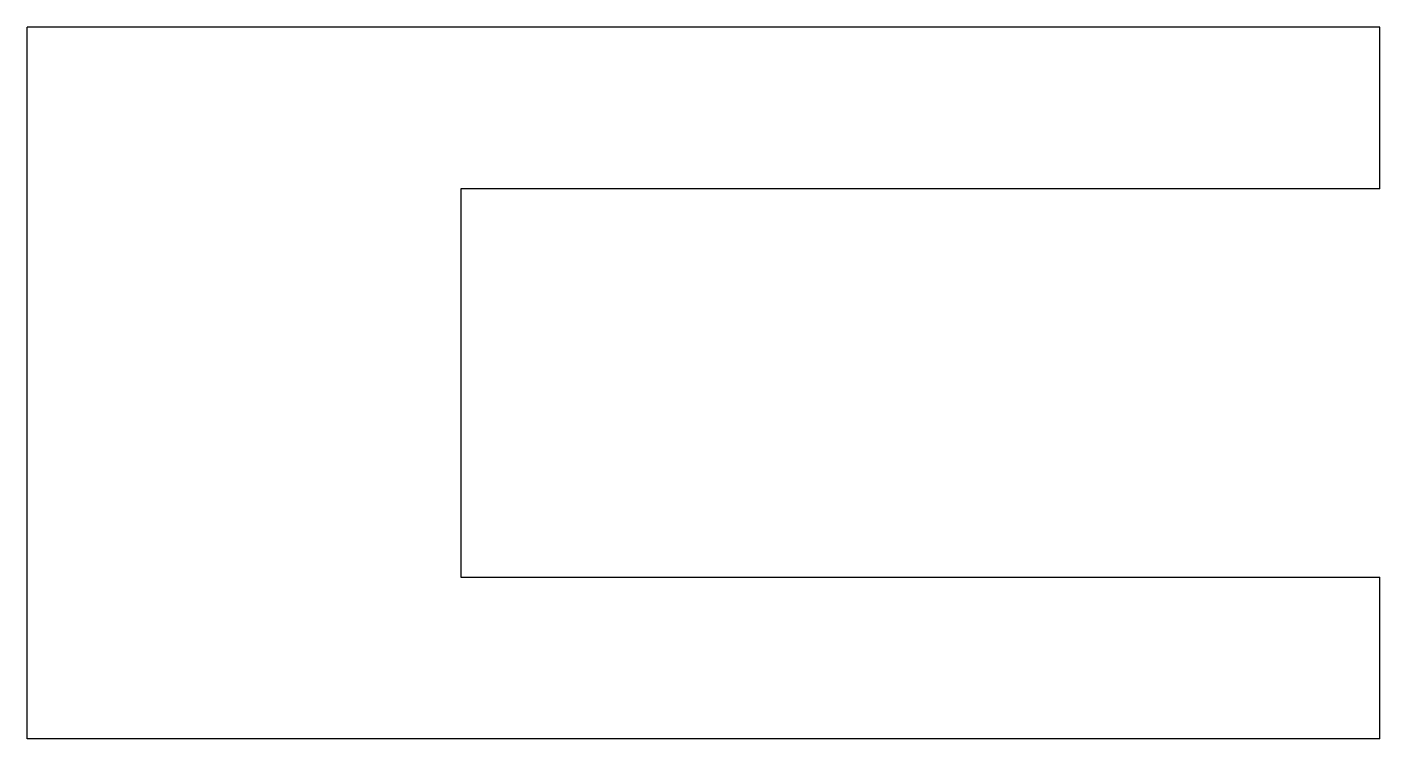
# Model space of a CAD drawing. Header units: metres. Extents: x -33.4 to 8.4, y -22 to 0.
import ezdxf

# ---------------------------------------------------------------- set-up
doc = ezdxf.new("R2010")
doc.units = ezdxf.units.M

msp = doc.modelspace()

# ---------------------------------------------------------------- linework, layer by layer
for points in [[(8.4, 0), (7.564, 0), (6.728, 0), (5.892, 0), (5.056, 0), (4.22, 0), (3.384, 0), (2.548, 0), (1.712, 0), (0.876, 0), (0.04, 0), (-0.796, 0), (-1.632, 0), (-2.468, 0), (-3.304, 0), (-4.14, 0), (-4.976, 0), (-5.812, 0), (-6.648, 0), (-7.484, 0), (-8.32, 0), (-9.156, 0), (-9.992, 0), (-10.828, 0), (-11.664, 0), (-12.5, 0), (-13.336, 0), (-14.172, 0), (-15.008, 0), (-15.844, 0), (-16.68, 0), (-17.516, 0), (-18.352, 0), (-19.188, 0), (-20.024, 0), (-20.86, 0), (-21.696, 0), (-22.532, 0), (-23.368, 0), (-24.204, 0), (-25.04, 0), (-25.876, 0), (-26.712, 0), (-27.548, 0), (-28.384, 0), (-29.22, 0), (-30.056, 0), (-30.892, 0), (-31.728, 0), (-32.564, 0), (-33.4, 0)], [(-33.4, -22), (-33.4, -21.56), (-33.4, -21.12), (-33.4, -20.68), (-33.4, -20.24), (-33.4, -19.8), (-33.4, -19.36), (-33.4, -18.92), (-33.4, -18.48), (-33.4, -18.04), (-33.4, -17.6), (-33.4, -17.16), (-33.4, -16.72), (-33.4, -16.28), (-33.4, -15.84), (-33.4, -15.4), (-33.4, -14.96), (-33.4, -14.52), (-33.4, -14.08), (-33.4, -13.64), (-33.4, -13.2), (-33.4, -12.76), (-33.4, -12.32), (-33.4, -11.88), (-33.4, -11.44), (-33.4, -11), (-33.4, -10.56), (-33.4, -10.12), (-33.4, -9.68), (-33.4, -9.24), (-33.4, -8.8), (-33.4, -8.36), (-33.4, -7.92), (-33.4, -7.48), (-33.4, -7.04), (-33.4, -6.6), (-33.4, -6.16), (-33.4, -5.72), (-33.4, -5.28), (-33.4, -4.84), (-33.4, -4.4), (-33.4, -3.96), (-33.4, -3.52), (-33.4, -3.08), (-33.4, -2.64), (-33.4, -2.2), (-33.4, -1.76), (-33.4, -1.32), (-33.4, -0.88), (-33.4, -0.44), (-33.4, 0)], [(8.4, -5), (8.4, -4.9), (8.4, -4.8), (8.4, -4.7), (8.4, -4.6), (8.4, -4.5), (8.4, -4.4), (8.4, -4.3), (8.4, -4.2), (8.4, -4.1), (8.4, -4), (8.4, -3.9), (8.4, -3.8), (8.4, -3.7), (8.4, -3.6), (8.4, -3.5), (8.4, -3.4), (8.4, -3.3), (8.4, -3.2), (8.4, -3.1), (8.4, -3), (8.4, -2.9), (8.4, -2.8), (8.4, -2.7), (8.4, -2.6), (8.4, -2.5), (8.4, -2.4), (8.4, -2.3), (8.4, -2.2), (8.4, -2.1), (8.4, -2), (8.4, -1.9), (8.4, -1.8), (8.4, -1.7), (8.4, -1.6), (8.4, -1.5), (8.4, -1.4), (8.4, -1.3), (8.4, -1.2), (8.4, -1.1), (8.4, -1), (8.4, -0.9), (8.4, -0.8), (8.4, -0.7), (8.4, -0.6), (8.4, -0.5), (8.4, -0.4), (8.4, -0.3), (8.4, -0.2), (8.4, -0.1), (8.4, 0)], [(8.4, -5), (7.832, -5), (7.264, -5), (6.696, -5), (6.128, -5), (5.56, -5), (4.992, -5), (4.424, -5), (3.856, -5), (3.288, -5), (2.72, -5), (2.152, -5), (1.584, -5), (1.016, -5), (0.448, -5), (-0.12, -5), (-0.688, -5), (-1.256, -5), (-1.824, -5), (-2.392, -5), (-2.96, -5), (-3.528, -5), (-4.096, -5), (-4.664, -5), (-5.232, -5), (-5.8, -5), (-6.368, -5), (-6.936, -5), (-7.504, -5), (-8.072, -5), (-8.64, -5), (-9.208, -5), (-9.776, -5), (-10.344, -5), (-10.912, -5), (-11.48, -5), (-12.048, -5), (-12.616, -5), (-13.184, -5), (-13.752, -5), (-14.32, -5), (-14.888, -5), (-15.456, -5), (-16.024, -5), (-16.592, -5), (-17.16, -5), (-17.728, -5), (-18.296, -5), (-18.864, -5), (-19.432, -5), (-20, -5)], [(-20, -5), (-20, -5.24), (-20, -5.48), (-20, -5.72), (-20, -5.96), (-20, -6.2), (-20, -6.44), (-20, -6.68), (-20, -6.92), (-20, -7.16), (-20, -7.4), (-20, -7.64), (-20, -7.88), (-20, -8.12), (-20, -8.36), (-20, -8.6), (-20, -8.84), (-20, -9.08), (-20, -9.32), (-20, -9.56), (-20, -9.8), (-20, -10.04), (-20, -10.28), (-20, -10.52), (-20, -10.76), (-20, -11), (-20, -11.24), (-20, -11.48), (-20, -11.72), (-20, -11.96), (-20, -12.2), (-20, -12.44), (-20, -12.68), (-20, -12.92), (-20, -13.16), (-20, -13.4), (-20, -13.64), (-20, -13.88), (-20, -14.12), (-20, -14.36), (-20, -14.6), (-20, -14.84), (-20, -15.08), (-20, -15.32), (-20, -15.56), (-20, -15.8), (-20, -16.04), (-20, -16.28), (-20, -16.52), (-20, -16.76), (-20, -17)], [(-20, -17), (-19.432, -17), (-18.864, -17), (-18.296, -17), (-17.728, -17), (-17.16, -17), (-16.592, -17), (-16.024, -17), (-15.456, -17), (-14.888, -17), (-14.32, -17), (-13.752, -17), (-13.184, -17), (-12.616, -17), (-12.048, -17), (-11.48, -17), (-10.912, -17), (-10.344, -17), (-9.776, -17), (-9.208, -17), (-8.64, -17), (-8.072, -17), (-7.504, -17), (-6.936, -17), (-6.368, -17), (-5.8, -17), (-5.232, -17), (-4.664, -17), (-4.096, -17), (-3.528, -17), (-2.96, -17), (-2.392, -17), (-1.824, -17), (-1.256, -17), (-0.688, -17), (-0.12, -17), (0.448, -17), (1.016, -17), (1.584, -17), (2.152, -17), (2.72, -17), (3.288, -17), (3.856, -17), (4.424, -17), (4.992, -17), (5.56, -17), (6.128, -17), (6.696, -17), (7.264, -17), (7.832, -17), (8.4, -17)], [(8.4, -22), (8.4, -21.9), (8.4, -21.8), (8.4, -21.7), (8.4, -21.6), (8.4, -21.5), (8.4, -21.4), (8.4, -21.3), (8.4, -21.2), (8.4, -21.1), (8.4, -21), (8.4, -20.9), (8.4, -20.8), (8.4, -20.7), (8.4, -20.6), (8.4, -20.5), (8.4, -20.4), (8.4, -20.3), (8.4, -20.2), (8.4, -20.1), (8.4, -20), (8.4, -19.9), (8.4, -19.8), (8.4, -19.7), (8.4, -19.6), (8.4, -19.5), (8.4, -19.4), (8.4, -19.3), (8.4, -19.2), (8.4, -19.1), (8.4, -19), (8.4, -18.9), (8.4, -18.8), (8.4, -18.7), (8.4, -18.6), (8.4, -18.5), (8.4, -18.4), (8.4, -18.3), (8.4, -18.2), (8.4, -18.1), (8.4, -18), (8.4, -17.9), (8.4, -17.8), (8.4, -17.7), (8.4, -17.6), (8.4, -17.5), (8.4, -17.4), (8.4, -17.3), (8.4, -17.2), (8.4, -17.1), (8.4, -17)], [(8.4, -22), (7.564, -22), (6.728, -22), (5.892, -22), (5.056, -22), (4.22, -22), (3.384, -22), (2.548, -22), (1.712, -22), (0.876, -22), (0.04, -22), (-0.796, -22), (-1.632, -22), (-2.468, -22), (-3.304, -22), (-4.14, -22), (-4.976, -22), (-5.812, -22), (-6.648, -22), (-7.484, -22), (-8.32, -22), (-9.156, -22), (-9.992, -22), (-10.828, -22), (-11.664, -22), (-12.5, -22), (-13.336, -22), (-14.172, -22), (-15.008, -22), (-15.844, -22), (-16.68, -22), (-17.516, -22), (-18.352, -22), (-19.188, -22), (-20.024, -22), (-20.86, -22), (-21.696, -22), (-22.532, -22), (-23.368, -22), (-24.204, -22), (-25.04, -22), (-25.876, -22), (-26.712, -22), (-27.548, -22), (-28.384, -22), (-29.22, -22), (-30.056, -22), (-30.892, -22), (-31.728, -22), (-32.564, -22), (-33.4, -22)]]:
    msp.add_lwpolyline(points)

doc.saveas('drawing.dxf')
